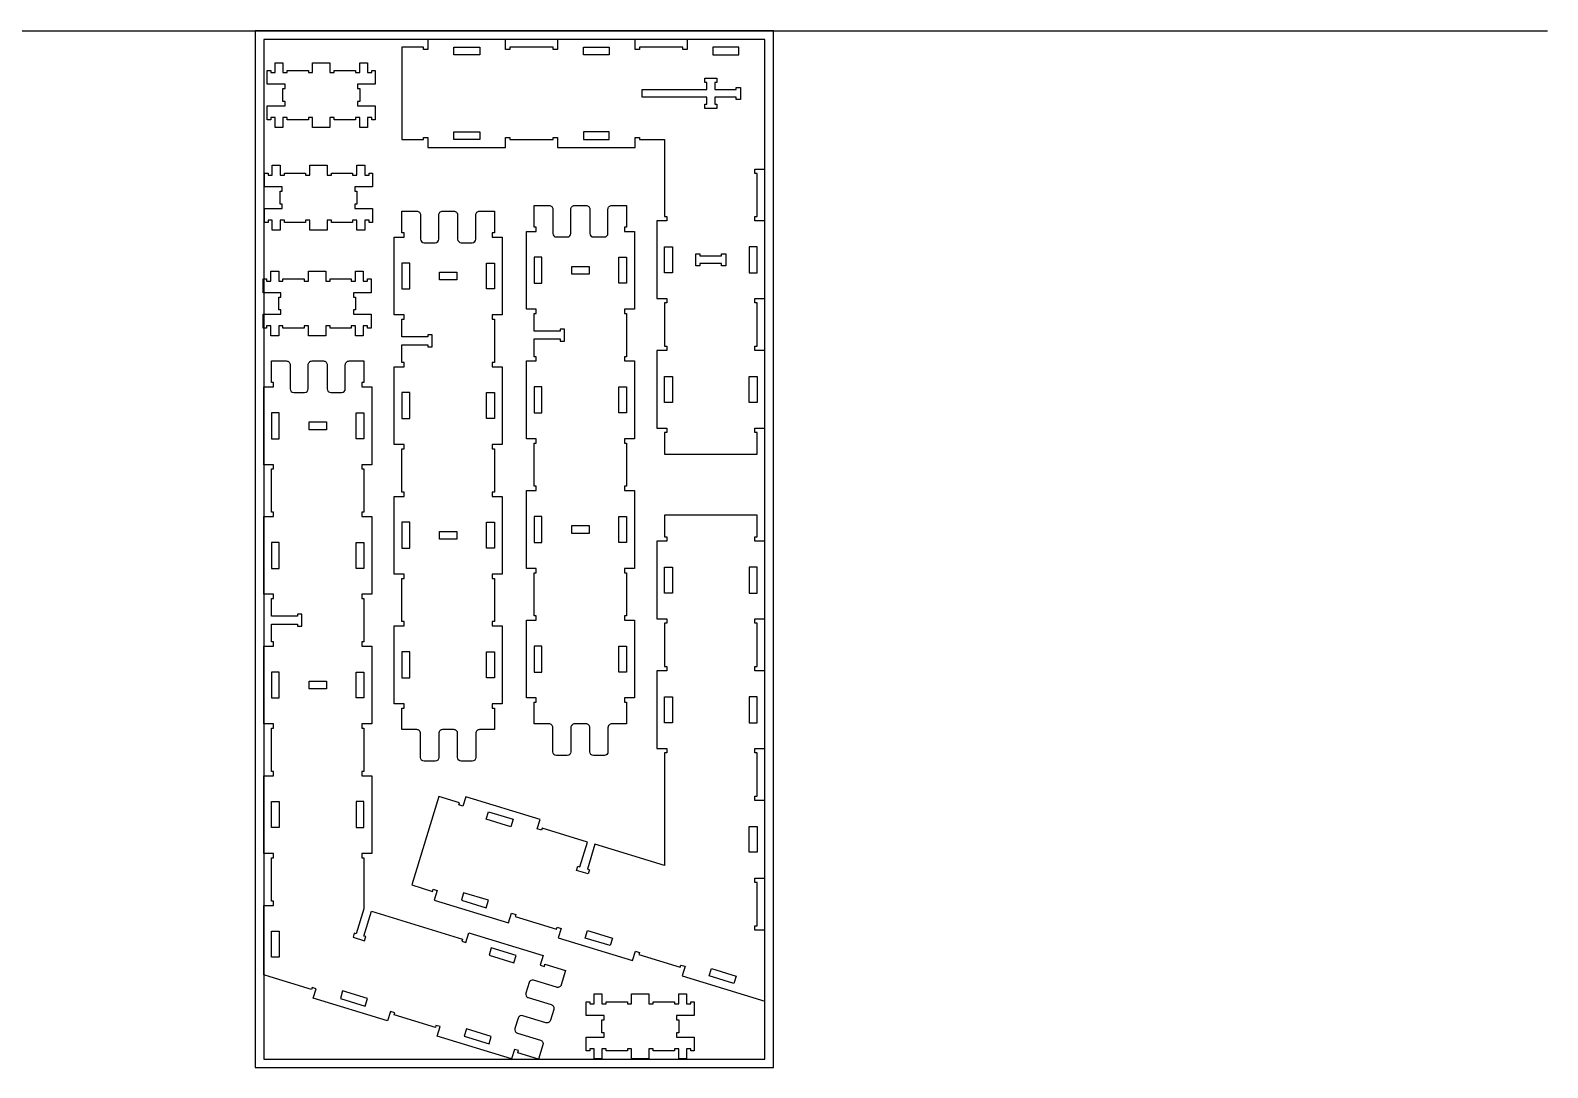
# Model space of a CAD drawing. Header units: inches. Extents: x -1745 to 48028, y -9858 to 20083.
# Drawn here: x 11250 to 14763, y 17620 to 20021 of the extents above; entities that cross this region are included whole.
import ezdxf

# ---------------------------------------------------------------- set-up
doc = ezdxf.new("R2010")
doc.units = ezdxf.units.IN
doc.header["$MEASUREMENT"] = 0
doc.header["$PDMODE"] = 34

msp = doc.modelspace()

# ---------------------------------------------------------------- linework, layer by layer
msp.add_line((423.1, 20019.9), (14762.8, 20019.9))
at = {"color": 4}
for p, q in [((12736.4, 19519.9), (12736.4, 19519.9)), ((12932.4, 19219.9), (12932.4, 19219.9)), ((11826.4, 19075.6), (11826.4, 19075.6)), ((12004.4, 19075.6), (12004.4, 19075.6)), ((11826.4, 18475.6), (11826.4, 18475.6)), ((12004.4, 18475.6), (12004.4, 18475.6)), ((12254.7, 17692.5), (12254.7, 17692.5))]:
    msp.add_line(p, q, dxfattribs=at)
for points in [[(11770.4, 17619.9), (12970.4, 17619.9), (12970.4, 20019.9), (11770.4, 20019.9)], [(11790.4, 17639.9), (12950.4, 17639.9), (12950.4, 19999.9), (11790.4, 19999.9)], [(12718.4, 19767.9), (12718.4, 19589.9), (12723.4, 19589.9), (12723.4, 19579.9), (12700.4, 19579.9), (12700.4, 19399.9), (12723.4, 19399.9), (12723.4, 19389.9), (12718.4, 19389.9), (12718.4, 19289.9), (12723.4, 19289.9), (12723.4, 19279.9), (12700.4, 19279.9), (12700.4, 19099.9), (12723.4, 19099.9), (12723.4, 19089.9), (12718.4, 19089.9), (12718.4, 19039.9), (12932.4, 19039.9), (12932.4, 19089.9), (12927.4, 19089.9), (12927.4, 19099.9), (12950.4, 19099.9), (12950.4, 19279.9), (12927.4, 19279.9), (12927.4, 19289.9), (12932.4, 19289.9), (12932.4, 19389.9), (12927.4, 19389.9), (12927.4, 19399.9), (12950.4, 19399.9), (12950.4, 19579.9), (12927.4, 19579.9), (12927.4, 19589.9), (12932.4, 19589.9), (12932.4, 19689.9), (12927.4, 19689.9), (12927.4, 19699.9), (12950.4, 19699.9), (12950.4, 19999.9), (12770.4, 19999.9), (12770.4, 19976.9), (12760.4, 19976.9), (12760.4, 19981.9), (12660.4, 19981.9), (12660.4, 19976.9), (12650.4, 19976.9), (12650.4, 19999.9), (12470.4, 19999.9), (12470.4, 19976.9), (12460.4, 19976.9), (12460.4, 19981.9), (12360.4, 19981.9), (12360.4, 19976.9), (12350.4, 19976.9), (12350.4, 19999.9), (12170.4, 19999.9), (12170.4, 19976.9), (12160.4, 19976.9), (12160.4, 19981.9), (12110.4, 19981.9), (12110.4, 19767.9), (12160.4, 19767.9), (12160.4, 19772.9), (12170.4, 19772.9), (12170.4, 19749.9), (12350.4, 19749.9), (12350.4, 19772.9), (12360.4, 19772.9), (12360.4, 19767.9), (12460.4, 19767.9), (12460.4, 19772.9), (12470.4, 19772.9), (12470.4, 19749.9), (12650.4, 19749.9), (12650.4, 19772.9), (12660.4, 19772.9), (12660.4, 19767.9)], [(12884.4, 19883.9), (12884.4, 19888.9), (12894.4, 19888.9), (12894.4, 19860.9), (12884.4, 19860.9), (12884.4, 19865.9), (12834.4, 19865.9), (12834.4, 19849.9), (12839.4, 19849.9), (12839.4, 19839.9), (12811.4, 19839.9), (12811.4, 19849.9), (12816.4, 19849.9), (12816.4, 19865.9), (12666.4, 19865.9), (12666.4, 19883.9), (12816.4, 19883.9), (12816.4, 19899.9), (12811.4, 19899.9), (12811.4, 19909.9), (12839.4, 19909.9), (12839.4, 19899.9), (12834.4, 19899.9), (12834.4, 19883.9)], [(12800.4, 19503.9), (12800.4, 19498.9), (12850.4, 19498.9), (12850.4, 19503.9), (12860.4, 19503.9), (12860.4, 19475.9), (12850.4, 19475.9), (12850.4, 19480.9), (12800.4, 19480.9), (12800.4, 19475.9), (12790.4, 19475.9), (12790.4, 19503.9)], [(12197.4, 19443.3), (12197.4, 19461.3), (12237.4, 19461.3), (12237.4, 19443.3)], [(12503.5, 19456.6), (12503.5, 19474.6), (12543.5, 19474.6), (12543.5, 19456.6)], [(11935.4, 19114.6), (11935.4, 19096.6), (11895.4, 19096.6), (11895.4, 19114.6)], [(12503.5, 18856.6), (12503.5, 18874.6), (12543.5, 18874.6), (12543.5, 18856.6)], [(12197.4, 18843.3), (12197.4, 18861.3), (12237.4, 18861.3), (12237.4, 18843.3)], [(11935.4, 18514.6), (11935.4, 18496.6), (11895.4, 18496.6), (11895.4, 18514.6)]]:
    msp.add_lwpolyline(points, close=True)
for points in [[(12230.4, 19981.9), (12290.4, 19981.9), (12290.4, 19963.9), (12230.4, 19963.9)], [(12530.4, 19963.9), (12530.4, 19981.9), (12590.4, 19981.9), (12590.4, 19963.9)], [(12830.4, 19963.9), (12890.4, 19963.9), (12890.4, 19981.9), (12830.4, 19981.9)], [(12230.4, 19767.9), (12230.4, 19785.9), (12290.4, 19785.9), (12290.4, 19767.9)], [(12530.4, 19767.9), (12590.4, 19767.9), (12590.4, 19785.9), (12530.4, 19785.9)], [(12736.4, 19459.9), (12718.4, 19459.9), (12718.4, 19519.9), (12736.4, 19519.9)], [(12932.4, 19459.9), (12932.4, 19519.9), (12914.4, 19519.9), (12914.4, 19459.9)], [(12110.4, 19422.3), (12128.4, 19422.3), (12128.4, 19482.3), (12110.4, 19482.3)], [(12324.4, 19422.3), (12306.4, 19422.3), (12306.4, 19482.3), (12324.4, 19482.3)], [(12416.5, 19435.6), (12434.5, 19435.6), (12434.5, 19495.6), (12416.5, 19495.6)], [(12630.5, 19435.6), (12612.5, 19435.6), (12612.5, 19495.6), (12630.5, 19495.6)], [(12736.4, 19159.9), (12718.4, 19159.9), (12718.4, 19219.9), (12736.4, 19219.9)], [(12932.4, 19159.9), (12914.4, 19159.9), (12914.4, 19219.9), (12932.4, 19219.9)], [(12110.4, 19122.3), (12128.4, 19122.3), (12128.4, 19182.3), (12110.4, 19182.3)], [(12324.4, 19122.3), (12306.4, 19122.3), (12306.4, 19182.3), (12324.4, 19182.3)], [(12416.5, 19135.6), (12434.5, 19135.6), (12434.5, 19195.6), (12416.5, 19195.6)], [(12630.5, 19135.6), (12612.5, 19135.6), (12612.5, 19195.6), (12630.5, 19195.6)], [(11826.4, 19075.6), (11826.4, 19135.6), (11808.4, 19135.6), (11808.4, 19075.6)], [(12004.4, 19075.6), (12004.4, 19135.6), (12022.4, 19135.6), (12022.4, 19075.6)], [(12110.4, 18822.3), (12128.4, 18822.3), (12128.4, 18882.3), (12110.4, 18882.3)], [(12306.4, 18822.3), (12306.4, 18882.3), (12324.4, 18882.3), (12324.4, 18822.3)], [(12416.5, 18835.6), (12434.5, 18835.6), (12434.5, 18895.6), (12416.5, 18895.6)], [(12612.5, 18835.6), (12612.5, 18895.6), (12630.5, 18895.6), (12630.5, 18835.6)], [(11826.4, 18835.6), (11808.4, 18835.6), (11808.4, 18775.6), (11826.4, 18775.6)], [(12004.4, 18835.6), (12022.4, 18835.6), (12022.4, 18775.6), (12004.4, 18775.6)], [(12718.4, 18778.4), (12736.4, 18778.4), (12736.4, 18718.4), (12718.4, 18718.4)], [(12932.4, 18778.4), (12914.4, 18778.4), (12914.4, 18718.4), (12932.4, 18718.4)], [(12434.5, 18535.6), (12434.5, 18595.6), (12416.5, 18595.6), (12416.5, 18535.6)], [(12612.5, 18535.6), (12612.5, 18595.6), (12630.5, 18595.6), (12630.5, 18535.6)], [(12128.4, 18522.3), (12128.4, 18582.3), (12110.4, 18582.3), (12110.4, 18522.3)], [(12306.4, 18522.3), (12306.4, 18582.3), (12324.4, 18582.3), (12324.4, 18522.3)], [(11826.4, 18535.6), (11808.4, 18535.6), (11808.4, 18475.6), (11826.4, 18475.6)], [(12004.4, 18475.6), (12004.4, 18535.6), (12022.4, 18535.6), (12022.4, 18475.6)], [(12718.4, 18478.4), (12736.4, 18478.4), (12736.4, 18418.4), (12718.4, 18418.4)], [(12932.4, 18478.4), (12914.4, 18478.4), (12914.4, 18418.4), (12932.4, 18418.4)], [(11826.4, 18235.6), (11826.4, 18175.6), (11808.4, 18175.6), (11808.4, 18235.6)], [(12004.4, 18235.6), (12004.4, 18175.6), (12022.4, 18175.6), (12022.4, 18235.6)], [(12362.6, 18177.5), (12305.2, 18195), (12310.5, 18212.2), (12367.8, 18194.7)], [(12914.4, 18178.4), (12932.4, 18178.4), (12932.4, 18118.4), (12914.4, 18118.4)], [(12310.6, 18007.3), (12253.2, 18024.8), (12247.9, 18007.6), (12305.3, 17990.1)], [(11826.4, 17875.6), (11808.4, 17875.6), (11808.4, 17935.6), (11826.4, 17935.6)], [(12534.8, 17919.9), (12540.1, 17937.1), (12597.5, 17919.6), (12592.2, 17902.4)], [(12312, 17880), (12369.3, 17862.4), (12374.6, 17879.6), (12317.2, 17897.2)], [(12821.7, 17832.3), (12827, 17849.5), (12884.4, 17831.9), (12879.1, 17814.7)], [(12030.4, 17779.9), (11973, 17797.4), (11967.8, 17780.2), (12025.2, 17762.6)], [(12254.7, 17692.5), (12312.1, 17675), (12317.3, 17692.2), (12259.9, 17709.7)]]:
    msp.add_lwpolyline(points, close=True, dxfattribs=at)
for points in [[(11834.7, 19856), (11834.7, 19886), (11839.7, 19886), (11839.7, 19896), (11798.7, 19896), (11798.7, 19928), (11806.7, 19928), (11806.7, 19923), (11816.7, 19923), (11816.7, 19946), (11834.7, 19946), (11834.7, 19923), (11844.7, 19923), (11844.7, 19928), (11893.7, 19928), (11893.7, 19923), (11903.7, 19923), (11903.7, 19946), (11943.7, 19946), (11943.7, 19923), (11953.7, 19923), (11953.7, 19928), (12002.7, 19928), (12002.7, 19923), (12012.7, 19923), (12012.7, 19946), (12030.7, 19946), (12030.7, 19923), (12040.7, 19923), (12040.7, 19928), (12048.7, 19928), (12048.7, 19896), (12007.7, 19896), (12007.7, 19886), (12012.7, 19886), (12012.7, 19856), (12007.7, 19856), (12007.7, 19846), (12048.7, 19846), (12048.7, 19814), (12040.7, 19814), (12040.7, 19819), (12030.7, 19819), (12030.7, 19796), (12012.7, 19796), (12012.7, 19819), (12002.7, 19819), (12002.7, 19814), (11953.7, 19814), (11953.7, 19819), (11943.7, 19819), (11943.7, 19796), (11903.7, 19796), (11903.7, 19819), (11893.7, 19819), (11893.7, 19814), (11844.7, 19814), (11844.7, 19819), (11834.7, 19819), (11834.7, 19796), (11816.7, 19796), (11816.7, 19819), (11806.7, 19819), (11806.7, 19814), (11798.7, 19814), (11798.7, 19846), (11839.7, 19846), (11839.7, 19856), (11834.7, 19856)], [(11828.3, 19618.5), (11828.3, 19648.5), (11833.3, 19648.5), (11833.3, 19658.5), (11792.3, 19658.5), (11792.3, 19690.5), (11800.3, 19690.5), (11800.3, 19685.5), (11810.3, 19685.5), (11810.3, 19708.5), (11828.3, 19708.5), (11828.3, 19685.5), (11838.3, 19685.5), (11838.3, 19690.5), (11887.3, 19690.5), (11887.3, 19685.5), (11897.3, 19685.5), (11897.3, 19708.5), (11937.3, 19708.5), (11937.3, 19685.5), (11947.3, 19685.5), (11947.3, 19690.5), (11996.3, 19690.5), (11996.3, 19685.5), (12006.3, 19685.5), (12006.3, 19708.5), (12024.3, 19708.5), (12024.3, 19685.5), (12034.3, 19685.5), (12034.3, 19690.5), (12042.3, 19690.5), (12042.3, 19658.5), (12001.3, 19658.5), (12001.3, 19648.5), (12006.3, 19648.5), (12006.3, 19618.5), (12001.3, 19618.5), (12001.3, 19608.5), (12042.3, 19608.5), (12042.3, 19576.5), (12034.3, 19576.5), (12034.3, 19581.5), (12024.3, 19581.5), (12024.3, 19558.5), (12006.3, 19558.5), (12006.3, 19581.5), (11996.3, 19581.5), (11996.3, 19576.5), (11947.3, 19576.5), (11947.3, 19581.5), (11937.3, 19581.5), (11937.3, 19558.5), (11897.3, 19558.5), (11897.3, 19581.5), (11887.3, 19581.5), (11887.3, 19576.5), (11838.3, 19576.5), (11838.3, 19581.5), (11828.3, 19581.5), (11828.3, 19558.5), (11810.3, 19558.5), (11810.3, 19581.5), (11800.3, 19581.5), (11800.3, 19576.5), (11792.3, 19576.5), (11792.3, 19608.5), (11833.3, 19608.5), (11833.3, 19618.5), (11828.3, 19618.5)], [(11825, 19373.7), (11825, 19403.7), (11830, 19403.7), (11830, 19413.7), (11789, 19413.7), (11789, 19445.7), (11797, 19445.7), (11797, 19440.7), (11807, 19440.7), (11807, 19463.7), (11825, 19463.7), (11825, 19440.7), (11835, 19440.7), (11835, 19445.7), (11884, 19445.7), (11884, 19440.7), (11894, 19440.7), (11894, 19463.7), (11934, 19463.7), (11934, 19440.7), (11944, 19440.7), (11944, 19445.7), (11993, 19445.7), (11993, 19440.7), (12003, 19440.7), (12003, 19463.7), (12021, 19463.7), (12021, 19440.7), (12031, 19440.7), (12031, 19445.7), (12039, 19445.7), (12039, 19413.7), (11998, 19413.7), (11998, 19403.7), (12003, 19403.7), (12003, 19373.7), (11998, 19373.7), (11998, 19363.7), (12039, 19363.7), (12039, 19331.7), (12031, 19331.7), (12031, 19336.7), (12021, 19336.7), (12021, 19313.7), (12003, 19313.7), (12003, 19336.7), (11993, 19336.7), (11993, 19331.7), (11944, 19331.7), (11944, 19336.7), (11934, 19336.7), (11934, 19313.7), (11894, 19313.7), (11894, 19336.7), (11884, 19336.7), (11884, 19331.7), (11835, 19331.7), (11835, 19336.7), (11825, 19336.7), (11825, 19313.7), (11807, 19313.7), (11807, 19336.7), (11797, 19336.7), (11797, 19331.7), (11789, 19331.7), (11789, 19363.7), (11830, 19363.7), (11830, 19373.7), (11825, 19373.7)], [(12950.4, 18238.4), (12927.4, 18238.4), (12927.4, 18248.4), (12932.4, 18248.4), (12932.4, 18348.4), (12927.4, 18348.4), (12927.4, 18358.4), (12950.4, 18358.4), (12950.4, 18538.4), (12927.4, 18538.4), (12927.4, 18548.4), (12932.4, 18548.4), (12932.4, 18648.4), (12927.4, 18648.4), (12927.4, 18658.4), (12950.4, 18658.4), (12950.4, 18838.4), (12927.4, 18838.4), (12927.4, 18848.4), (12932.4, 18848.4), (12932.4, 18898.4), (12718.4, 18898.4), (12718.4, 18848.4), (12723.4, 18848.4), (12723.4, 18838.4), (12700.4, 18838.4), (12700.4, 18658.4), (12723.4, 18658.4), (12723.4, 18648.4), (12718.4, 18648.4), (12718.4, 18548.4), (12723.4, 18548.4), (12723.4, 18538.4), (12700.4, 18538.4), (12700.4, 18358.4), (12723.4, 18358.4), (12723.4, 18348.4), (12718.4, 18348.4), (12718.4, 18087.6), (12557.2, 18136.9), (12539.7, 18079.5), (12544.5, 18078), (12541.5, 18068.4), (12514.8, 18076.6), (12517.7, 18086.2), (12522.5, 18084.7), (12540, 18142.1), (12434.8, 18174.3), (12433.3, 18169.5), (12423.8, 18172.4), (12430.5, 18194.4), (12258.3, 18247), (12251.6, 18225), (12242.1, 18227.9), (12243.5, 18232.7), (12195.7, 18247.3), (12133.2, 18042.7), (12181, 18028), (12182.4, 18032.8), (12192, 18029.9), (12185.3, 18007.9), (12357.4, 17955.3), (12364.2, 17977.3), (12373.7, 17974.4), (12372.3, 17969.6), (12467.9, 17940.4), (12469.4, 17945.2), (12478.9, 17942.2), (12472.2, 17920.2), (12644.3, 17867.6), (12651.1, 17889.6), (12660.6, 17886.7), (12659.2, 17881.9), (12754.8, 17852.7), (12756.3, 17857.5), (12765.8, 17854.6), (12759.1, 17832.6), (12950.4, 17774.1), (12950.4, 17938.4), (12927.4, 17938.4), (12927.4, 17948.4), (12932.4, 17948.4), (12932.4, 18048.4), (12927.4, 18048.4), (12927.4, 18058.4), (12950.4, 18058.4), (12950.4, 18238.4)], [(12573.2, 17700.5), (12573.2, 17730.5), (12578.2, 17730.5), (12578.2, 17740.5), (12537.2, 17740.5), (12537.2, 17772.5), (12545.2, 17772.5), (12545.2, 17767.5), (12555.2, 17767.5), (12555.2, 17790.5), (12573.2, 17790.5), (12573.2, 17767.5), (12583.2, 17767.5), (12583.2, 17772.5), (12632.2, 17772.5), (12632.2, 17767.5), (12642.2, 17767.5), (12642.2, 17790.5), (12682.2, 17790.5), (12682.2, 17767.5), (12692.2, 17767.5), (12692.2, 17772.5), (12741.2, 17772.5), (12741.2, 17767.5), (12751.2, 17767.5), (12751.2, 17790.5), (12769.2, 17790.5), (12769.2, 17767.5), (12779.2, 17767.5), (12779.2, 17772.5), (12787.2, 17772.5), (12787.2, 17740.5), (12746.2, 17740.5), (12746.2, 17730.5), (12751.2, 17730.5), (12751.2, 17700.5), (12746.2, 17700.5), (12746.2, 17690.5), (12787.2, 17690.5), (12787.2, 17658.5), (12779.2, 17658.5), (12779.2, 17663.5), (12769.2, 17663.5), (12769.2, 17640.5), (12751.2, 17640.5), (12751.2, 17663.5), (12741.2, 17663.5), (12741.2, 17658.5), (12692.2, 17658.5), (12692.2, 17663.5), (12682.2, 17663.5), (12682.2, 17640.5), (12642.2, 17640.5), (12642.2, 17663.5), (12632.2, 17663.5), (12632.2, 17658.5), (12583.2, 17658.5), (12583.2, 17663.5), (12573.2, 17663.5), (12573.2, 17640.5), (12555.2, 17640.5), (12555.2, 17663.5), (12545.2, 17663.5), (12545.2, 17658.5), (12537.2, 17658.5), (12537.2, 17690.5), (12578.2, 17690.5), (12578.2, 17700.5), (12573.2, 17700.5)]]:
    msp.add_lwpolyline(points)
for points in [[(12144.7, 18402.3), (12110.4, 18402.3), (12110.4, 18452.3), (12115.4, 18452.3), (12115.4, 18462.3), (12092.4, 18462.3), (12092.4, 18642.3), (12115.4, 18642.3), (12115.4, 18652.3), (12110.4, 18652.3), (12110.4, 18752.3), (12115.4, 18752.3), (12115.4, 18762.3), (12092.4, 18762.3), (12092.4, 18942.3), (12115.4, 18942.3), (12115.4, 18952.3), (12110.4, 18952.3), (12110.4, 19052.3), (12115.4, 19052.3), (12115.4, 19062.3), (12092.4, 19062.3), (12092.4, 19242.3), (12115.4, 19242.3), (12115.4, 19252.3), (12110.4, 19252.3), (12110.4, 19293.3), (12170.4, 19293.3), (12170.4, 19288.3), (12180.4, 19288.3), (12180.4, 19316.3), (12170.4, 19316.3), (12170.4, 19311.3), (12110.4, 19311.3), (12110.4, 19352.3), (12115.4, 19352.3), (12115.4, 19362.3), (12092.4, 19362.3), (12092.4, 19542.3), (12115.4, 19542.3), (12115.4, 19552.3), (12110.4, 19552.3), (12110.4, 19602.3), (12144.7, 19602.3, -0.414214), (12153.5, 19593.5), (12153.5, 19537.7, 0.414214), (12161.9, 19529.4), (12187.2, 19529.4, 0.414214), (12195.6, 19537.7), (12195.6, 19593.5, -0.414214), (12204.4, 19602.3), (12230.5, 19602.3, -0.414214), (12239.3, 19593.5), (12239.3, 19537.7, 0.414214), (12247.7, 19529.4), (12273, 19529.4, 0.414214), (12281.3, 19537.7), (12281.3, 19593.5, -0.414214), (12290.1, 19602.3), (12324.4, 19602.3), (12324.4, 19552.3), (12319.4, 19552.3), (12319.4, 19542.3), (12342.4, 19542.3), (12342.4, 19362.3), (12319.4, 19362.3), (12319.4, 19352.3), (12324.4, 19352.3), (12324.4, 19252.3), (12319.4, 19252.3), (12319.4, 19242.3), (12342.4, 19242.3), (12342.4, 19062.3), (12319.4, 19062.3), (12319.4, 19052.3), (12324.4, 19052.3), (12324.4, 18952.3), (12319.4, 18952.3), (12319.4, 18942.3), (12342.4, 18942.3), (12342.4, 18762.3), (12319.4, 18762.3), (12319.4, 18752.3), (12324.4, 18752.3), (12324.4, 18652.3), (12319.4, 18652.3), (12319.4, 18642.3), (12342.4, 18642.3), (12342.4, 18462.3), (12319.4, 18462.3), (12319.4, 18452.3), (12324.4, 18452.3), (12324.4, 18402.3), (12290.1, 18402.3, 0.414214), (12281.3, 18393.5), (12281.3, 18337.7, -0.414214), (12273, 18329.4), (12247.7, 18329.4, -0.414214), (12239.3, 18337.7), (12239.3, 18393.5, 0.414214), (12230.5, 18402.3), (12204.4, 18402.3, 0.414214), (12195.6, 18393.5), (12195.6, 18337.7, -0.414214), (12187.2, 18329.4), (12161.9, 18329.4, -0.414214), (12153.5, 18337.7), (12153.5, 18393.5, 0.414214)], [(12450.8, 18415.6), (12416.5, 18415.6), (12416.5, 18465.6), (12421.5, 18465.6), (12421.5, 18475.6), (12398.5, 18475.6), (12398.5, 18655.6), (12421.5, 18655.6), (12421.5, 18665.6), (12416.5, 18665.6), (12416.5, 18765.6), (12421.5, 18765.6), (12421.5, 18775.6), (12398.5, 18775.6), (12398.5, 18955.6), (12421.5, 18955.6), (12421.5, 18965.6), (12416.5, 18965.6), (12416.5, 19065.6), (12421.5, 19065.6), (12421.5, 19075.6), (12398.5, 19075.6), (12398.5, 19255.6), (12421.5, 19255.6), (12421.5, 19265.6), (12416.5, 19265.6), (12416.5, 19306.6), (12476.5, 19306.6), (12476.5, 19301.6), (12486.5, 19301.6), (12486.5, 19329.6), (12476.5, 19329.6), (12476.5, 19324.6), (12416.5, 19324.6), (12416.5, 19365.6), (12421.5, 19365.6), (12421.5, 19375.6), (12398.5, 19375.6), (12398.5, 19555.6), (12421.5, 19555.6), (12421.5, 19565.6), (12416.5, 19565.6), (12416.5, 19615.6), (12450.8, 19615.6, -0.414214), (12459.6, 19606.8), (12459.6, 19551, 0.414214), (12467.9, 19542.7), (12493.2, 19542.7, 0.414214), (12501.6, 19551), (12501.6, 19606.8, -0.414214), (12510.4, 19615.6), (12536.5, 19615.6, -0.414214), (12545.3, 19606.8), (12545.3, 19551, 0.414214), (12553.7, 19542.7), (12579, 19542.7, 0.414214), (12587.4, 19551), (12587.4, 19606.8, -0.414214), (12596.2, 19615.6), (12630.5, 19615.6), (12630.5, 19565.6), (12625.5, 19565.6), (12625.5, 19555.6), (12648.5, 19555.6), (12648.5, 19375.6), (12625.5, 19375.6), (12625.5, 19365.6), (12630.5, 19365.6), (12630.5, 19265.6), (12625.5, 19265.6), (12625.5, 19255.6), (12648.5, 19255.6), (12648.5, 19075.6), (12625.5, 19075.6), (12625.5, 19065.6), (12630.5, 19065.6), (12630.5, 18965.6), (12625.5, 18965.6), (12625.5, 18955.6), (12648.5, 18955.6), (12648.5, 18775.6), (12625.5, 18775.6), (12625.5, 18765.6), (12630.5, 18765.6), (12630.5, 18665.6), (12625.5, 18665.6), (12625.5, 18655.6), (12648.5, 18655.6), (12648.5, 18475.6), (12625.5, 18475.6), (12625.5, 18465.6), (12630.5, 18465.6), (12630.5, 18415.6), (12596.2, 18415.6, 0.414214), (12587.4, 18406.8), (12587.4, 18351, -0.414214), (12579, 18342.7), (12553.7, 18342.7, -0.414214), (12545.3, 18351), (12545.3, 18406.8, 0.414214), (12536.5, 18415.6), (12510.4, 18415.6, 0.414214), (12501.6, 18406.8), (12501.6, 18351, -0.414214), (12493.2, 18342.7), (12467.9, 18342.7, -0.414214), (12459.6, 18351), (12459.6, 18406.8, 0.414214)], [(11808.4, 18105.6), (11813.4, 18105.6), (11813.4, 18115.6), (11790.4, 18115.6), (11790.4, 18295.6), (11813.4, 18295.6), (11813.4, 18305.6), (11808.4, 18305.6), (11808.4, 18405.6), (11813.4, 18405.6), (11813.4, 18415.6), (11790.4, 18415.6), (11790.4, 18595.6), (11813.4, 18595.6), (11813.4, 18605.6), (11808.4, 18605.6), (11808.4, 18646.6), (11868.4, 18646.6), (11868.4, 18641.6), (11878.4, 18641.6), (11878.4, 18669.6), (11868.4, 18669.6), (11868.4, 18664.6), (11808.4, 18664.6), (11808.4, 18705.6), (11813.4, 18705.6), (11813.4, 18715.6), (11790.4, 18715.6), (11790.4, 18895.6), (11813.4, 18895.6), (11813.4, 18905.6), (11808.4, 18905.6), (11808.4, 19005.6), (11813.4, 19005.6), (11813.4, 19015.6), (11790.4, 19015.6), (11790.4, 19195.6), (11813.4, 19195.6), (11813.4, 19205.6), (11808.4, 19205.6), (11808.4, 19255.6), (11842.7, 19255.6, -0.414214), (11851.5, 19246.8), (11851.5, 19191, 0.414214), (11859.8, 19182.7), (11885.1, 19182.7, 0.414214), (11893.5, 19191), (11893.5, 19246.8, -0.414214), (11902.3, 19255.6), (11928.5, 19255.6, -0.414214), (11937.2, 19246.8), (11937.2, 19191, 0.414214), (11945.6, 19182.7), (11970.9, 19182.7, 0.414214), (11979.3, 19191), (11979.3, 19246.8, -0.414214), (11988.1, 19255.6), (12022.4, 19255.6), (12022.4, 19205.6), (12017.4, 19205.6), (12017.4, 19195.6), (12040.4, 19195.6), (12040.4, 19015.6), (12017.4, 19015.6), (12017.4, 19005.6), (12022.4, 19005.6), (12022.4, 18905.6), (12017.4, 18905.6), (12017.4, 18895.6), (12040.4, 18895.6), (12040.4, 18715.6), (12017.4, 18715.6), (12017.4, 18705.6), (12022.4, 18705.6), (12022.4, 18605.6), (12017.4, 18605.6), (12017.4, 18595.6), (12040.4, 18595.6), (12040.4, 18415.6), (12017.4, 18415.6), (12017.4, 18405.6), (12022.4, 18405.6), (12022.4, 18305.6), (12017.4, 18305.6), (12017.4, 18295.6), (12040.4, 18295.6), (12040.4, 18115.6), (12017.4, 18115.6), (12017.4, 18105.6), (12022.4, 18105.6), (12022.4, 17987.3), (12004.8, 17929.9), (12000.1, 17931.3), (11997.1, 17921.8), (12023.9, 17913.6), (12026.8, 17923.2), (12022.1, 17924.6), (12039.6, 17982), (12250.3, 17917.6), (12248.8, 17912.9), (12258.4, 17909.9), (12265.1, 17931.9), (12437.2, 17879.3), (12430.5, 17857.3), (12440.1, 17854.4), (12441.5, 17859.2), (12489.4, 17844.6), (12479.3, 17811.8, -0.414214), (12468.4, 17805.9), (12415, 17822.2, 0.414214), (12404.6, 17816.7), (12397.2, 17792.5, 0.414214), (12402.8, 17782), (12456.1, 17765.7, -0.414214), (12461.9, 17754.8), (12454.3, 17729.7, -0.414214), (12443.3, 17723.9), (12390, 17740.2, 0.414214), (12379.5, 17734.6), (12372.1, 17710.4, 0.414214), (12377.7, 17700), (12431, 17683.7, -0.414214), (12436.8, 17672.7), (12426.8, 17639.9), (12379, 17654.5), (12380.5, 17659.3), (12370.9, 17662.2), (12364.2, 17640.2), (12192, 17692.8), (12198.8, 17714.8), (12189.2, 17717.8), (12187.7, 17713), (12092.1, 17742.2), (12093.6, 17747), (12084, 17749.9), (12077.3, 17727.9), (11905.1, 17780.5), (11911.9, 17802.5), (11902.3, 17805.4), (11900.8, 17800.6), (11805.2, 17829.9), (11790.4, 17834.4), (11790.4, 17995.6), (11813.4, 17995.6), (11813.4, 18005.6), (11808.4, 18005.6)]]:
    msp.add_lwpolyline(points, format="xyb", close=True)
msp.add_point((12970.4, 20019.9))

doc.saveas('drawing.dxf')
